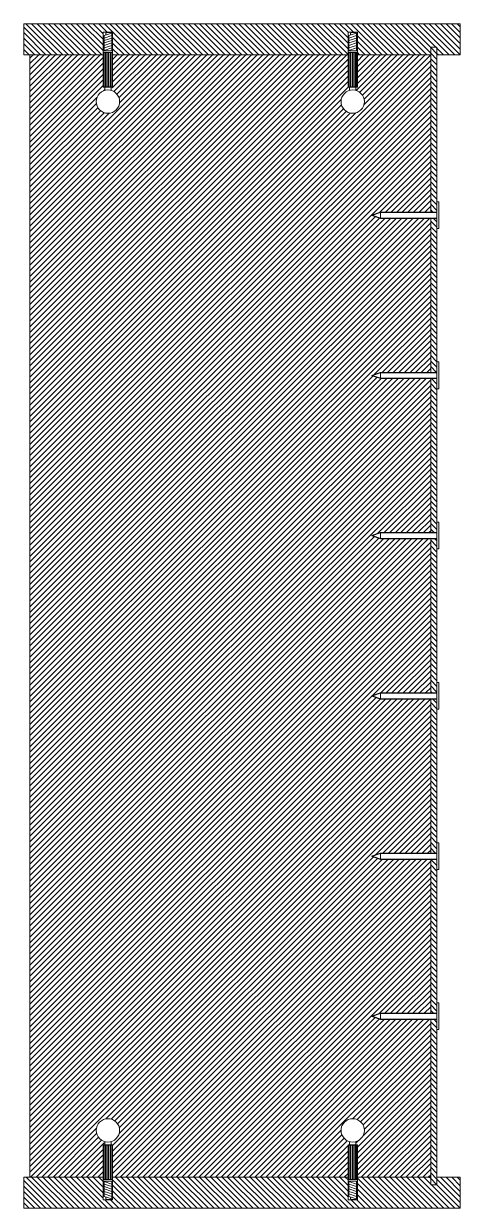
# Model space of a CAD drawing. Header units: millimetres. Extents: x -1154 to 1874, y 268 to 1511.
# Drawn here: x 1112.2 to 1140.2, y 903.7 to 979.7 of the extents above; entities that cross this region are included whole.
import ezdxf

# ---------------------------------------------------------------- set-up
doc = ezdxf.new("R2010")
doc.units = ezdxf.units.MM
doc.header["$LTSCALE"] = 100
doc.linetypes.add('CONTINUA', pattern=[0])
doc.layers.add('A-FURN', color=8, linetype='Continuous', lineweight=18)
doc.layers.add('SQUADRA', color=7, linetype='Continuous')

msp = doc.modelspace()

# ---------------------------------------------------------------- hatches: boundary and pattern name
at = {"layer": 'SQUADRA', "linetype": 'CONTINUA', "ltscale": 0.02}
h = msp.add_hatch(dxfattribs=at)
h.set_pattern_fill('ANSI31', color=4, scale=0.08, angle=90)
h.paths.add_polyline_path([(1117.277, 979.178), (1117.877, 979.178), (1117.877, 977.97), (1117.877, 977.718), (1132.977, 977.718), (1132.977, 977.97), (1132.977, 979.178), (1133.577, 979.178), (1133.577, 977.97), (1133.577, 977.718), (1138.277, 977.718), (1138.277, 978.218), (1138.677, 978.218), (1138.677, 977.718), (1140.177, 977.718), (1140.177, 979.718), (1112.177, 979.718), (1112.177, 977.718), (1117.277, 977.718), (1117.277, 977.97)])
h = msp.add_hatch(dxfattribs=at)
h.set_pattern_fill('ANSI31', color=4, scale=0.08, angle=90)
h.paths.add_polyline_path([(1138.677, 977.718), (1138.677, 978.218), (1138.277, 978.218), (1138.277, 967.629), (1138.677, 967.629), (1138.673, 968.296), (1138.677, 968.296)])
h = msp.add_hatch(dxfattribs=at)
h.set_pattern_fill('ANSI31', color=4, scale=0.08)
h.paths.add_polyline_path([(1138.277, 956.967), (1135.052, 956.966), (1134.506, 957.158), (1135.052, 957.349), (1138.277, 957.349), (1138.277, 967.247), (1135.052, 967.246), (1134.506, 967.438), (1135.052, 967.629), (1138.277, 967.629), (1138.277, 977.718), (1133.577, 977.718), (1133.577, 975.648), (1133.477, 975.441, -0.337188), (1134.027, 974.718, -1), (1132.527, 974.718, -0.337188), (1133.077, 975.441), (1133.077, 975.648), (1132.977, 975.648), (1132.977, 977.718), (1117.877, 977.718), (1117.877, 975.648), (1117.777, 975.441, -0.337188), (1118.327, 974.718, -1), (1116.827, 974.718, -0.337188), (1117.377, 975.441), (1117.377, 975.648), (1117.277, 975.648), (1117.277, 977.718), (1112.577, 977.718), (1112.577, 905.718), (1117.277, 905.718), (1117.277, 907.788), (1117.377, 907.995, -0.337188), (1116.827, 908.718, -1), (1118.327, 908.718, -0.337188), (1117.777, 907.995), (1117.777, 907.788), (1117.877, 907.788), (1117.877, 907.766), (1117.877, 905.718), (1132.977, 905.718), (1132.977, 907.788), (1133.077, 907.995, -0.337188), (1132.527, 908.718, -1), (1134.027, 908.718, -0.337188), (1133.477, 907.995), (1133.477, 907.788), (1133.577, 907.788), (1133.577, 905.718), (1138.277, 905.718), (1138.277, 915.847), (1135.052, 915.846), (1134.506, 916.038), (1135.052, 916.229), (1138.277, 916.229), (1138.277, 926.127), (1135.052, 926.126), (1134.506, 926.318), (1135.052, 926.509), (1138.277, 926.509), (1138.277, 936.407), (1135.052, 936.406), (1134.506, 936.598), (1135.052, 936.789), (1138.277, 936.789), (1138.277, 946.687), (1135.052, 946.686), (1134.506, 946.878), (1135.052, 947.069), (1138.277, 947.069)])
h = msp.add_hatch(dxfattribs=at)
h.set_pattern_fill('ANSI31', color=4, scale=0.08, angle=90)
h.paths.add_polyline_path([(1138.677, 967.247), (1138.277, 967.247), (1138.277, 957.349), (1138.677, 957.349), (1138.673, 958.016), (1138.677, 958.016)])
h = msp.add_hatch(dxfattribs=at)
h.set_pattern_fill('ANSI31', color=4, scale=0.08, angle=90)
h.paths.add_polyline_path([(1138.677, 956.967), (1138.277, 956.967), (1138.277, 947.069), (1138.677, 947.069), (1138.673, 947.736), (1138.677, 947.736)])
h = msp.add_hatch(dxfattribs=at)
h.set_pattern_fill('ANSI31', color=4, scale=0.08, angle=90)
h.paths.add_polyline_path([(1138.677, 946.687), (1138.277, 946.687), (1138.277, 936.789), (1138.677, 936.789), (1138.673, 937.456), (1138.677, 937.456)])
h = msp.add_hatch(dxfattribs=at)
h.set_pattern_fill('ANSI31', color=4, scale=0.08, angle=90)
h.paths.add_polyline_path([(1138.677, 936.407), (1138.277, 936.407), (1138.277, 926.509), (1138.677, 926.509), (1138.673, 927.176), (1138.677, 927.176)])
h = msp.add_hatch(dxfattribs=at)
h.set_pattern_fill('ANSI31', color=4, scale=0.08, angle=90)
h.paths.add_polyline_path([(1138.677, 926.127), (1138.277, 926.127), (1138.277, 916.229), (1138.677, 916.229), (1138.673, 916.896), (1138.677, 916.896)])
h = msp.add_hatch(dxfattribs=at)
h.set_pattern_fill('ANSI31', color=4, scale=0.08, angle=90)
h.paths.add_polyline_path([(1138.677, 915.847), (1138.277, 915.847), (1138.277, 905.218), (1138.677, 905.218)])
h = msp.add_hatch(dxfattribs=at)
h.set_pattern_fill('ANSI31', color=4, scale=0.08, angle=90)
h.paths.add_polyline_path([(1132.977, 905.466), (1132.977, 905.718), (1117.877, 905.718), (1117.877, 905.466), (1117.877, 904.258), (1117.277, 904.258), (1117.277, 905.466), (1117.277, 905.718), (1112.177, 905.718), (1112.177, 903.718), (1140.177, 903.718), (1140.177, 905.718), (1138.677, 905.718), (1138.677, 905.218), (1138.277, 905.218), (1138.277, 905.718), (1133.577, 905.718), (1133.577, 905.466), (1133.577, 904.258), (1132.977, 904.258)])

# ---------------------------------------------------------------- linework, layer by layer
at = {"layer": 'A-FURN', "color": 5, "linetype": 'CONTINUA', "ltscale": 0.1}
for p, q in [((1112.177, 979.718), (1140.177, 979.718)), ((1112.177, 977.718), (1117.277, 977.718)), ((1117.877, 977.718), (1132.977, 977.718)), ((1133.577, 977.718), (1138.277, 977.718)), ((1138.677, 977.718), (1140.177, 977.718)), ((1112.177, 905.718), (1112.177, 903.718)), ((1112.177, 905.718), (1117.277, 905.718)), ((1117.877, 905.718), (1132.977, 905.718)), ((1133.577, 905.718), (1138.277, 905.718)), ((1138.677, 905.718), (1140.177, 905.718)), ((1112.177, 903.718), (1140.177, 903.718))]:
    msp.add_line(p, q, dxfattribs=at)
at = {"layer": 'A-FURN', "color": 5, "linetype": 'CONTINUA', "ltscale": 0.02}
for p, q in [((1112.177, 979.718), (1112.177, 977.718)), ((1140.177, 979.718), (1140.177, 977.718)), ((1138.277, 978.218), (1138.277, 967.629)), ((1138.277, 978.218), (1138.677, 978.218)), ((1138.677, 978.218), (1138.677, 905.218)), ((1112.577, 977.718), (1112.577, 905.718)), ((1138.677, 977.718), (1138.677, 967.438)), ((1138.277, 967.247), (1138.277, 957.349)), ((1138.677, 967.438), (1138.677, 957.158)), ((1138.277, 956.967), (1138.277, 947.069)), ((1138.677, 957.158), (1138.677, 946.878)), ((1138.277, 946.687), (1138.277, 936.789)), ((1138.677, 946.878), (1138.677, 936.598)), ((1138.277, 936.407), (1138.277, 926.509)), ((1138.677, 936.598), (1138.677, 926.318)), ((1138.277, 926.127), (1138.277, 916.229)), ((1138.677, 926.318), (1138.677, 916.038)), ((1138.277, 915.847), (1138.277, 905.218)), ((1138.277, 905.218), (1138.677, 905.218)), ((1140.177, 905.718), (1140.177, 903.718))]:
    msp.add_line(p, q, dxfattribs=at)
at = {"layer": 'A-FURN', "color": 3, "linetype": 'CONTINUA', "ltscale": 0.02}
for p, q in [((1117.277, 977.97), (1117.277, 979.178)), ((1117.877, 979.178), (1117.277, 979.178)), ((1117.327, 977.97), (1117.327, 978.952)), ((1117.435, 979.115), (1117.435, 978.986)), ((1117.827, 977.97), (1117.827, 979.11)), ((1117.877, 977.97), (1117.877, 979.178)), ((1132.977, 977.97), (1132.977, 979.178)), ((1133.577, 979.178), (1132.977, 979.178)), ((1133.027, 977.97), (1133.027, 978.952)), ((1133.135, 979.115), (1133.135, 978.986)), ((1133.527, 977.97), (1133.527, 979.11)), ((1133.577, 977.97), (1133.577, 979.178)), ((1117.277, 977.97), (1117.877, 977.97)), ((1117.277, 975.648), (1117.277, 977.97)), ((1117.877, 977.97), (1117.277, 977.97)), ((1117.277, 977.87), (1117.877, 977.87)), ((1117.327, 975.67), (1117.327, 977.87)), ((1117.827, 975.67), (1117.827, 977.87)), ((1117.877, 975.648), (1117.877, 977.97)), ((1132.977, 977.97), (1133.577, 977.97)), ((1132.977, 975.648), (1132.977, 977.97)), ((1133.577, 977.97), (1132.977, 977.97)), ((1132.977, 977.87), (1133.577, 977.87)), ((1133.027, 975.67), (1133.027, 977.87)), ((1133.527, 975.67), (1133.527, 977.87)), ((1133.577, 975.648), (1133.577, 977.97)), ((1117.377, 975.648), (1117.377, 975.441)), ((1117.777, 975.648), (1117.777, 975.441)), ((1133.077, 975.648), (1133.077, 975.441)), ((1133.477, 975.648), (1133.477, 975.441)), ((1138.677, 967.629), (1138.678, 967.247)), ((1138.677, 957.349), (1138.678, 956.967)), ((1138.677, 947.069), (1138.678, 946.687)), ((1138.677, 936.789), (1138.678, 936.407)), ((1138.677, 926.509), (1138.678, 926.127)), ((1138.677, 916.229), (1138.678, 915.847)), ((1117.277, 907.788), (1117.277, 905.466)), ((1117.327, 907.766), (1117.327, 905.566)), ((1117.377, 907.788), (1117.377, 907.995)), ((1117.777, 907.788), (1117.777, 907.995)), ((1117.827, 907.766), (1117.827, 905.566)), ((1117.877, 907.788), (1117.877, 905.466)), ((1132.977, 907.788), (1132.977, 905.466)), ((1133.027, 907.766), (1133.027, 905.566)), ((1133.077, 907.788), (1133.077, 907.995)), ((1133.477, 907.788), (1133.477, 907.995)), ((1133.527, 907.766), (1133.527, 905.566)), ((1133.577, 907.788), (1133.577, 905.466)), ((1117.277, 905.566), (1117.877, 905.566)), ((1117.277, 905.466), (1117.877, 905.466)), ((1117.877, 905.466), (1117.277, 905.466)), ((1117.277, 905.466), (1117.277, 904.258)), ((1117.327, 905.466), (1117.327, 904.485)), ((1117.827, 905.466), (1117.827, 904.326)), ((1117.877, 905.466), (1117.877, 904.258)), ((1132.977, 905.566), (1133.577, 905.566)), ((1132.977, 905.466), (1133.577, 905.466)), ((1133.577, 905.466), (1132.977, 905.466)), ((1132.977, 905.466), (1132.977, 904.258)), ((1133.027, 905.466), (1133.027, 904.485)), ((1133.527, 905.466), (1133.527, 904.326)), ((1133.577, 905.466), (1133.577, 904.258)), ((1117.435, 904.322), (1117.435, 904.45)), ((1133.135, 904.322), (1133.135, 904.45)), ((1117.877, 904.258), (1117.277, 904.258)), ((1133.577, 904.258), (1132.977, 904.258))]:
    msp.add_line(p, q, dxfattribs=at)
at = {"layer": 'A-FURN', "color": 3}
for p, q in [((1117.327, 978.952), (1117.827, 979.11)), ((1117.327, 978.794), (1117.827, 978.953)), ((1133.027, 978.952), (1133.527, 979.11)), ((1133.027, 978.794), (1133.527, 978.953)), ((1117.327, 978.637), (1117.827, 978.796)), ((1117.327, 978.48), (1117.827, 978.638)), ((1117.327, 978.322), (1117.827, 978.481)), ((1117.327, 978.165), (1117.827, 978.324)), ((1117.327, 978.008), (1117.827, 978.166)), ((1133.027, 978.637), (1133.527, 978.796)), ((1133.027, 978.48), (1133.527, 978.638)), ((1133.027, 978.322), (1133.527, 978.481)), ((1133.027, 978.165), (1133.527, 978.324)), ((1133.027, 978.008), (1133.527, 978.166)), ((1117.423, 977.87), (1117.423, 975.67)), ((1117.462, 975.67), (1117.462, 977.87)), ((1117.569, 977.87), (1117.569, 975.67)), ((1117.608, 975.67), (1117.608, 977.87)), ((1117.715, 977.87), (1117.715, 975.67)), ((1117.754, 975.67), (1117.754, 977.87)), ((1133.123, 977.87), (1133.123, 975.67)), ((1133.162, 975.67), (1133.162, 977.87)), ((1133.269, 977.87), (1133.269, 975.67)), ((1133.308, 975.67), (1133.308, 977.87)), ((1133.415, 977.87), (1133.415, 975.67)), ((1133.454, 975.67), (1133.454, 977.87)), ((1117.423, 975.67), (1117.277, 975.67)), ((1117.877, 975.648), (1117.277, 975.648)), ((1117.569, 975.67), (1117.462, 975.67)), ((1117.715, 975.67), (1117.608, 975.67)), ((1117.877, 975.67), (1117.754, 975.67)), ((1133.123, 975.67), (1132.977, 975.67)), ((1133.577, 975.648), (1132.977, 975.648)), ((1133.269, 975.67), (1133.162, 975.67)), ((1133.415, 975.67), (1133.308, 975.67)), ((1133.577, 975.67), (1133.454, 975.67)), ((1117.877, 907.788), (1117.277, 907.788)), ((1117.423, 907.766), (1117.277, 907.766)), ((1117.423, 905.566), (1117.423, 907.766)), ((1117.569, 907.766), (1117.462, 907.766)), ((1117.462, 907.766), (1117.462, 905.566)), ((1117.569, 905.566), (1117.569, 907.766)), ((1117.715, 907.766), (1117.608, 907.766)), ((1117.608, 907.766), (1117.608, 905.566)), ((1117.715, 905.566), (1117.715, 907.766)), ((1117.877, 907.766), (1117.754, 907.766)), ((1117.754, 907.766), (1117.754, 905.566)), ((1133.577, 907.788), (1132.977, 907.788)), ((1133.123, 907.766), (1132.977, 907.766)), ((1133.123, 905.566), (1133.123, 907.766)), ((1133.269, 907.766), (1133.162, 907.766)), ((1133.162, 907.766), (1133.162, 905.566)), ((1133.269, 905.566), (1133.269, 907.766)), ((1133.415, 907.766), (1133.308, 907.766)), ((1133.308, 907.766), (1133.308, 905.566)), ((1133.415, 905.566), (1133.415, 907.766)), ((1133.577, 907.766), (1133.454, 907.766)), ((1133.454, 907.766), (1133.454, 905.566)), ((1117.327, 905.429), (1117.827, 905.27)), ((1117.327, 905.272), (1117.827, 905.113)), ((1133.027, 905.429), (1133.527, 905.27)), ((1133.027, 905.272), (1133.527, 905.113)), ((1117.327, 905.114), (1117.827, 904.956)), ((1117.327, 904.957), (1117.827, 904.798)), ((1117.327, 904.799), (1117.827, 904.641)), ((1117.327, 904.642), (1117.827, 904.484)), ((1117.327, 904.485), (1117.827, 904.326)), ((1133.027, 905.114), (1133.527, 904.956)), ((1133.027, 904.957), (1133.527, 904.798)), ((1133.027, 904.799), (1133.527, 904.641)), ((1133.027, 904.642), (1133.527, 904.484)), ((1133.027, 904.485), (1133.527, 904.326))]:
    msp.add_line(p, q, dxfattribs=at)
at = {"layer": 'A-FURN', "color": 3, "transparency": 33554687}
for p, q in [((1138.673, 968.296), (1138.677, 967.629)), ((1138.673, 968.296), (1138.796, 968.296)), ((1138.796, 968.296), (1138.796, 966.58)), ((1135.052, 967.629), (1135.052, 967.246)), ((1138.679, 967.247), (1138.682, 966.58)), ((1138.796, 966.58), (1138.682, 966.58)), ((1138.673, 958.016), (1138.677, 957.349)), ((1138.673, 958.016), (1138.796, 958.016)), ((1138.796, 958.016), (1138.796, 956.3)), ((1135.052, 957.349), (1135.052, 956.966)), ((1138.679, 956.967), (1138.682, 956.3)), ((1138.796, 956.3), (1138.682, 956.3)), ((1138.673, 947.736), (1138.677, 947.069)), ((1138.673, 947.736), (1138.796, 947.736)), ((1138.796, 947.736), (1138.796, 946.02)), ((1135.052, 947.069), (1135.052, 946.686)), ((1138.679, 946.687), (1138.682, 946.02)), ((1138.796, 946.02), (1138.682, 946.02)), ((1138.673, 937.456), (1138.677, 936.789)), ((1138.673, 937.456), (1138.796, 937.456)), ((1138.796, 937.456), (1138.796, 935.74)), ((1135.052, 936.789), (1135.052, 936.406)), ((1138.679, 936.407), (1138.682, 935.74)), ((1138.796, 935.74), (1138.682, 935.74)), ((1135.052, 926.509), (1135.052, 926.126)), ((1138.673, 927.176), (1138.677, 926.509)), ((1138.673, 927.176), (1138.796, 927.176)), ((1138.796, 927.176), (1138.796, 925.46)), ((1138.679, 926.127), (1138.682, 925.46)), ((1138.796, 925.46), (1138.682, 925.46)), ((1138.673, 916.896), (1138.677, 916.229)), ((1138.673, 916.896), (1138.796, 916.896)), ((1138.796, 916.896), (1138.796, 915.18)), ((1135.052, 916.229), (1135.052, 915.846)), ((1138.679, 915.847), (1138.682, 915.18)), ((1138.796, 915.18), (1138.682, 915.18))]:
    msp.add_line(p, q, dxfattribs=at)
at = {"layer": 'A-FURN', "color": 3, "lineweight": 25, "transparency": 33554687}
for p, q in [((1135.052, 967.246), (1138.678, 967.247)), ((1135.052, 956.966), (1138.678, 956.967)), ((1135.052, 946.686), (1138.678, 946.687)), ((1135.052, 936.406), (1138.678, 936.407)), ((1135.052, 926.126), (1138.678, 926.127)), ((1135.052, 915.846), (1138.678, 915.847))]:
    msp.add_line(p, q, dxfattribs=at)
for points in [[(1134.506, 967.438), (1135.052, 967.629), (1138.678, 967.629)], [(1134.506, 967.438), (1135.052, 967.246)], [(1134.506, 957.158), (1135.052, 957.349), (1138.678, 957.349)], [(1134.506, 957.158), (1135.052, 956.966)], [(1134.506, 946.878), (1135.052, 947.069), (1138.678, 947.069)], [(1134.506, 946.878), (1135.052, 946.686)], [(1134.506, 936.598), (1135.052, 936.789), (1138.678, 936.789)], [(1134.506, 936.598), (1135.052, 936.406)], [(1134.506, 926.318), (1135.052, 926.509), (1138.678, 926.509)], [(1134.506, 926.318), (1135.052, 926.126)], [(1134.506, 916.038), (1135.052, 916.229), (1138.678, 916.229)], [(1134.506, 916.038), (1135.052, 915.846)]]:
    msp.add_lwpolyline(points, dxfattribs=at)
at = {"layer": 'A-FURN', "color": 3, "linetype": 'CONTINUA', "ltscale": 0.02}
for centre in [(1117.577, 974.718), (1133.277, 974.718), (1117.577, 908.718), (1133.277, 908.718)]:
    msp.add_circle(centre, 0.75, dxfattribs=at)
at = {"layer": 'A-FURN', "color": 3}
for centre, start, end in [((1117.631, 978.691), 65.20425, 114.79575), ((1133.331, 978.691), 65.20425, 114.79575), ((1117.631, 904.746), 245.20425, 294.79575), ((1133.331, 904.746), 245.20425, 294.79575)]:
    msp.add_arc(centre, 0.467, start, end, dxfattribs=at)

doc.saveas('drawing.dxf')
